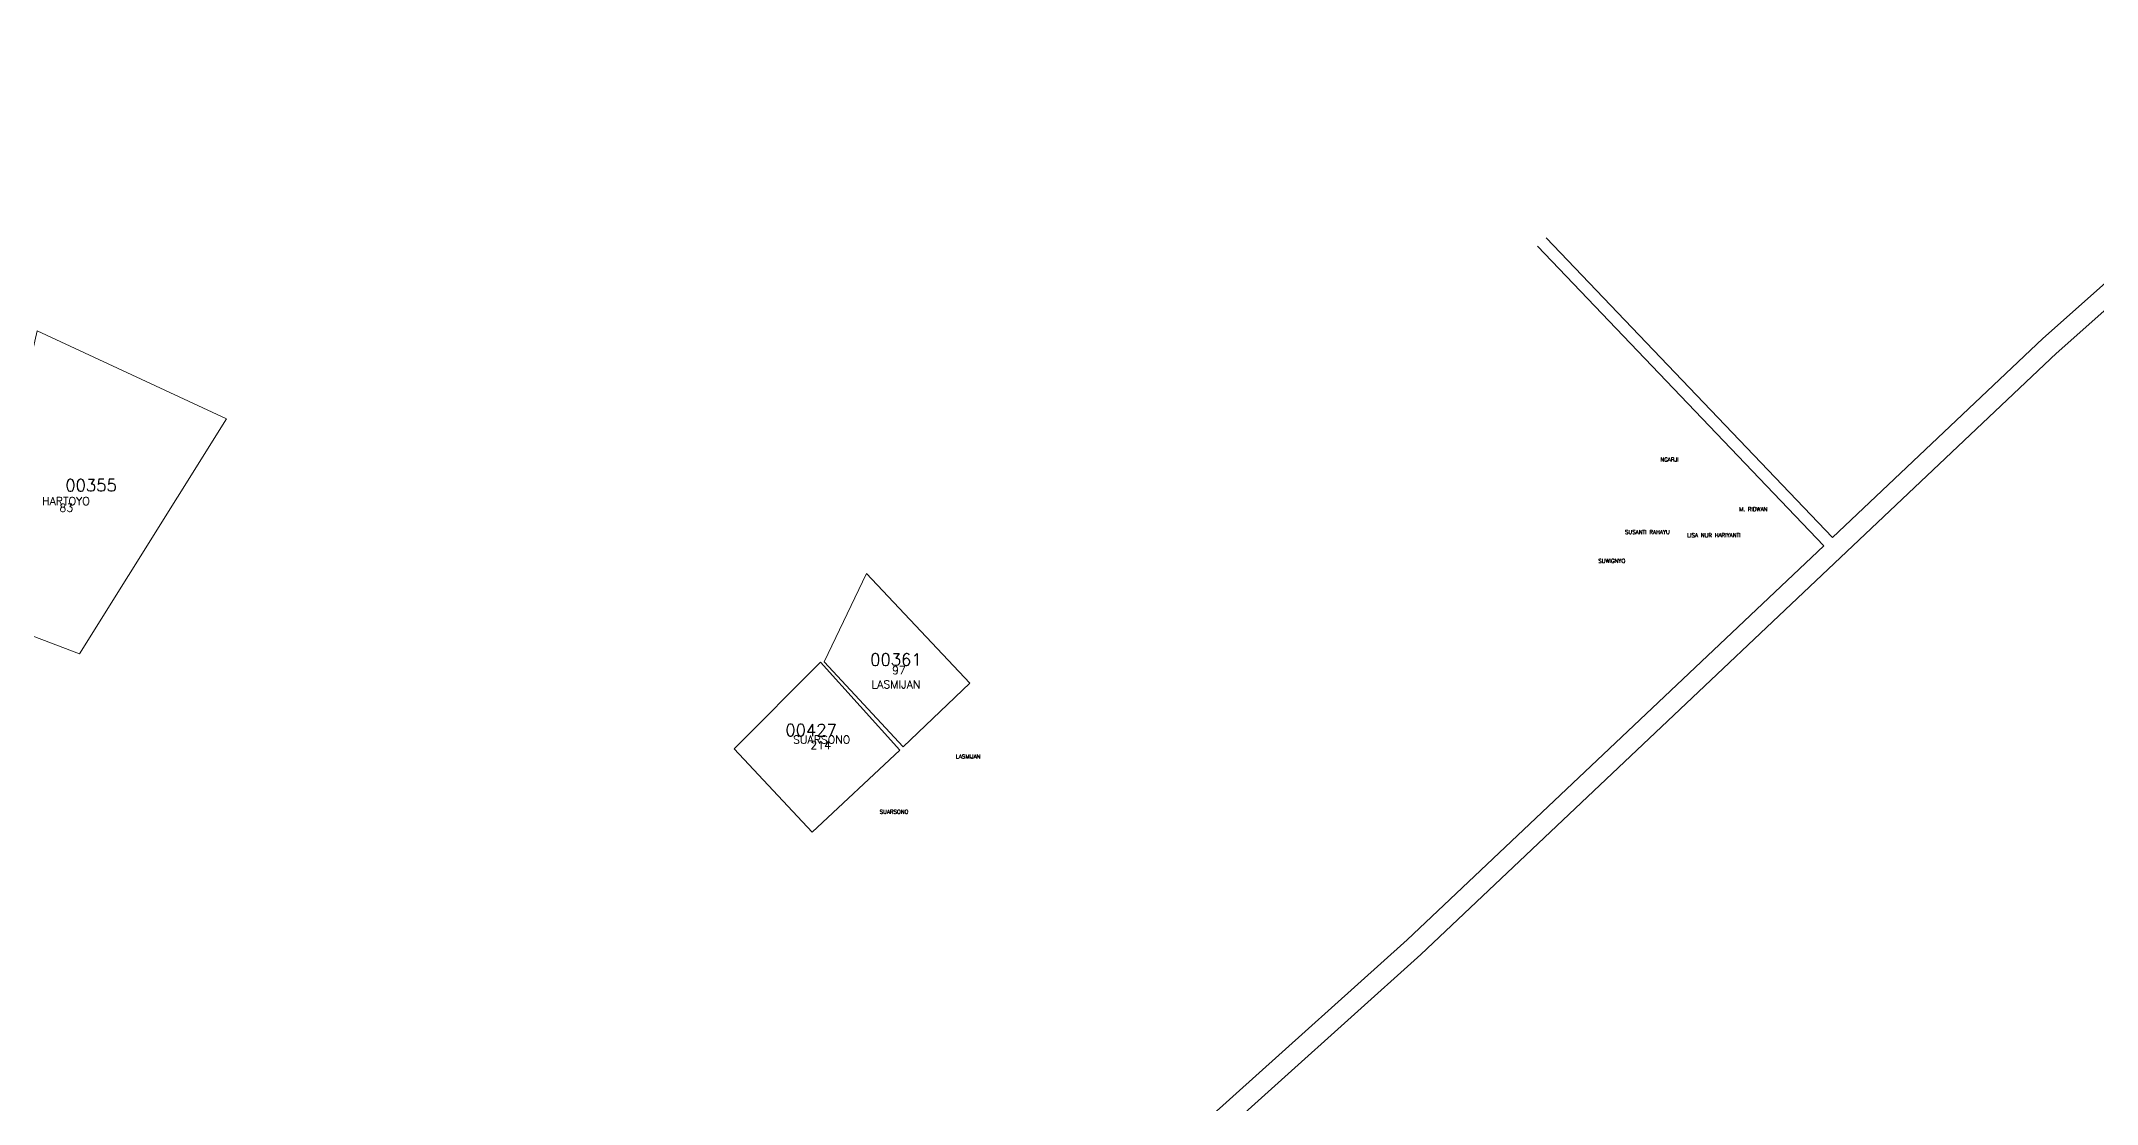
# Model space of a CAD drawing. Header units: inches. Extents: x 127149 to 132166, y 1065498 to 1071385.
# Drawn here: x 129892 to 130406, y 1067696 to 1067961 of the extents above; entities that cross this region are included whole.
import ezdxf
from ezdxf.enums import TextEntityAlignment as Align

# ---------------------------------------------------------------- set-up
doc = ezdxf.new("R2010")
doc.units = ezdxf.units.IN
doc.header["$MEASUREMENT"] = 0
for name, color, linetype in [('020100', 7, 'Continuous'), ('040100', 20, 'Continuous'), ('080201', 7, 'Continuous'), ('tn_lai', 7, 'Continuous')]:
    doc.layers.add(name, color=color, linetype=linetype)
doc.styles.add('romans', font='romans.shx')

msp = doc.modelspace()

# ---------------------------------------------------------------- linework, layer by layer
at = {"layer": '020100', "lineweight": 0}
for points in [[(129891.17, 1067888.73), (129875.14, 1067818.1), (129901.75, 1067808.06), (129938.51, 1067866.77), (129891.17, 1067888.73)], [(130124.22, 1067800.67), (130098.37, 1067828.12), (130087.82, 1067806.03), (130107.56, 1067784.79), (130124.22, 1067800.67)], [(130106.71, 1067783.98), (130086.89, 1067805.97), (130065.31, 1067784.26), (130084.8, 1067763.45), (130106.71, 1067783.98)]]:
    msp.add_lwpolyline(points, dxfattribs=at)
at = {"layer": '040100', "lineweight": 0}
for points in [[(130392.35, 1067886.81), (130644.23, 1068110.77), (130760.28, 1068189.81)], [(130395.67, 1067883.07), (130647.31, 1068106.82), (130763.09, 1068185.68)], [(130337.61, 1067835.02), (130266.11, 1067909.93)], [(130337.61, 1067835.02), (130266.11, 1067909.93)], [(130339.79, 1067837.08), (130268.28, 1067912)], [(130339.79, 1067837.08), (130268.28, 1067912)], [(130339.79, 1067837.08), (130392.35, 1067886.81)], [(130339.79, 1067837.08), (130392.35, 1067886.81)], [(130236.93, 1067732.88), (130395.78, 1067883.18)], [(130236.93, 1067732.88), (130395.78, 1067883.18)], [(130233.54, 1067736.55), (130337.61, 1067835.02)], [(130233.54, 1067736.55), (130337.61, 1067835.02)], [(130146.41, 1067658.2), (130233.54, 1067736.55)], [(130146.41, 1067658.2), (130233.54, 1067736.55)], [(130149.87, 1067654.59), (130236.93, 1067732.88)], [(130149.87, 1067654.59), (130236.93, 1067732.88)]]:
    msp.add_lwpolyline(points, dxfattribs=at)

# ---------------------------------------------------------------- texts
at = {"lineweight": 0, "style": 'romans'}
for s, p in [('HARTOYO', (129898.35, 1067845.2)), ('83', (129898.45, 1067843.53)), ('97', (130106.5, 1067802.92)), ('LASMIJAN', (130105.75, 1067799.39)), ('SUARSONO', (130087.21, 1067785.58)), ('214', (130086.97, 1067784.23))]:
    msp.add_text(s, height=2, dxfattribs=at).set_placement(p, align=Align.CENTER)
at = {"layer": '080201', "lineweight": 0, "style": 'romans'}
for s, p in [('00355', (129904.62, 1067848.65)), ('00361', (130105.76, 1067805.08)), ('00427', (130084.56, 1067787.47))]:
    msp.add_text(s, height=3, dxfattribs=at).set_placement(p, align=Align.CENTER)
at = {"layer": 'tn_lai', "lineweight": 0, "style": 'romans'}
for s, p in [('NGARJI', (130299.07, 1067856.05)), ('M. RIDWAN', (130320.02, 1067843.66)), ('SUSANTI RAHAYU', (130293.54, 1067837.96)), ('LISA NUR HARIYANTI', (130310.18, 1067837.16)), ('SUWIGNYO', (130284.65, 1067830.74)), ('LASMIJAN', (130123.81, 1067781.86)), ('SUARSONO', (130105.27, 1067768.05))]:
    msp.add_text(s, height=1, dxfattribs=at).set_placement(p, align=Align.CENTER)

doc.saveas('drawing.dxf')
